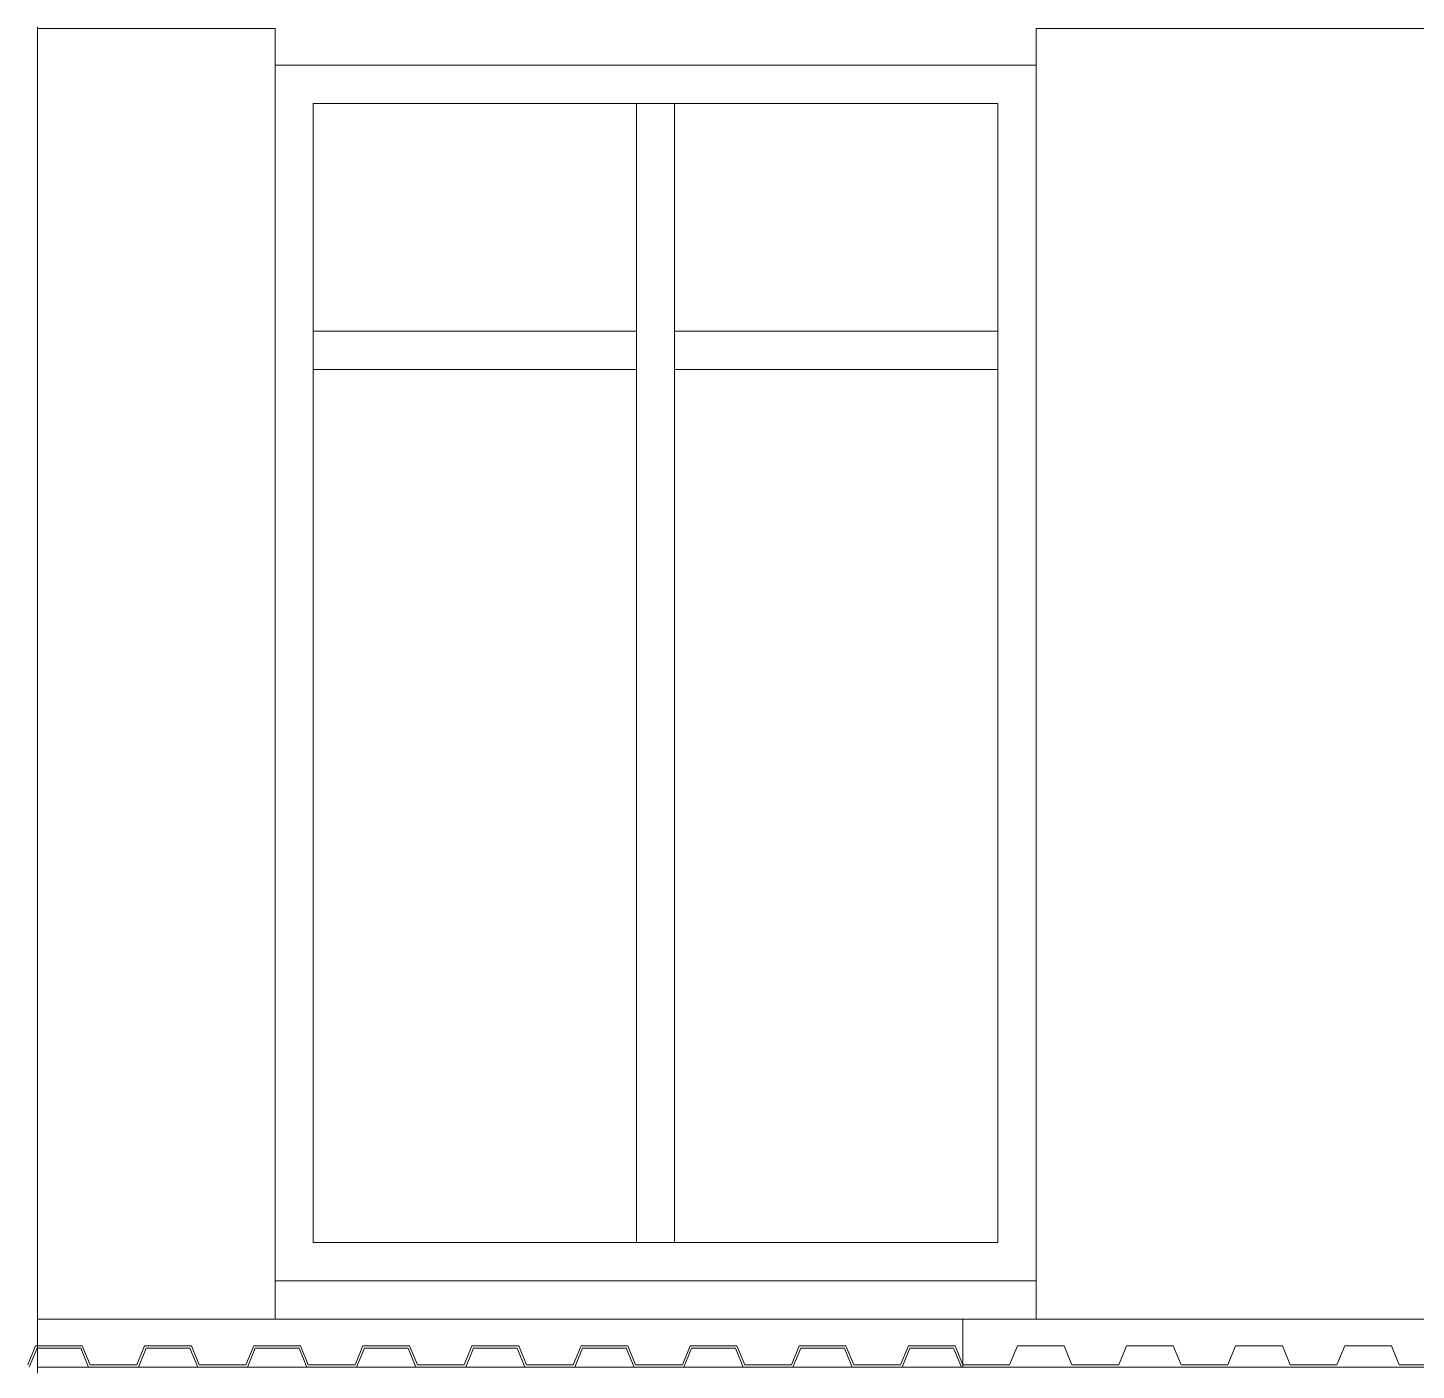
# Model space of a CAD drawing. Header units: metres. Extents: x 78 to 178, y -74 to 157.
# Drawn here: x 102.689 to 106.314, y -55.385 to -51.879 of the extents above; entities that cross this region are included whole.
import ezdxf

# ---------------------------------------------------------------- set-up
doc = ezdxf.new("R2010")
doc.units = ezdxf.units.M
doc.layers.add('01_Fina', color=252, linetype='Continuous', lineweight=15)

msp = doc.modelspace()

# ---------------------------------------------------------------- linework, layer by layer
at = {"layer": '01_Fina'}
for p, q in [((102.71404, -51.88079), (102.71404, -51.87651)), ((103.33482, -51.88079), (102.71404, -51.88079)), ((102.71404, -51.88079), (102.71404, -55.25079)), ((103.33482, -51.97651), (103.33482, -51.88079)), ((106.46354, -51.88079), (105.32131, -51.88079)), ((105.32131, -51.88079), (105.32131, -51.97651)), ((103.33482, -51.97651), (105.32131, -51.97651)), ((103.33482, -55.15079), (103.33482, -51.97651)), ((105.32131, -51.97651), (105.32131, -55.15079)), ((103.43415, -52.67079), (103.43415, -52.07651)), ((103.43415, -52.07651), (104.2784, -52.07651)), ((104.2784, -52.07651), (104.37773, -52.07651)), ((104.2784, -52.07651), (104.2784, -52.67079)), ((104.37773, -52.67079), (104.37773, -52.07651)), ((104.37773, -52.07651), (105.22198, -52.07651)), ((105.22198, -52.07651), (105.22198, -52.67079)), ((104.2784, -52.67079), (103.43415, -52.67079)), ((103.43415, -52.67079), (103.43415, -52.77079)), ((104.2784, -52.67079), (104.2784, -52.77079)), ((105.22198, -52.67079), (104.37773, -52.67079)), ((104.37773, -52.67079), (104.37773, -52.77079)), ((105.22198, -52.67079), (105.22198, -52.77079)), ((104.2784, -52.77079), (103.43415, -52.77079)), ((103.43415, -55.05079), (103.43415, -52.77079)), ((104.2784, -52.77079), (104.2784, -55.05079)), ((105.22198, -52.77079), (104.37773, -52.77079)), ((104.37773, -55.05079), (104.37773, -52.77079)), ((105.22198, -52.77079), (105.22198, -55.05079)), ((104.2784, -55.05079), (103.43415, -55.05079)), ((104.2784, -55.05079), (104.37773, -55.05079)), ((105.22198, -55.05079), (104.37773, -55.05079)), ((105.32131, -55.15079), (103.33482, -55.15079)), ((103.33482, -55.25079), (103.33482, -55.15079)), ((105.32131, -55.15079), (105.32131, -55.25079)), ((102.71404, -55.25079), (103.33482, -55.25079)), ((102.71404, -55.32079), (102.71404, -55.25079)), ((103.33482, -55.25079), (105.13035, -55.25079)), ((105.13035, -55.25079), (105.13035, -55.37079)), ((105.13035, -55.25079), (105.32131, -55.25079)), ((105.13035, -55.25079), (105.13035, -55.37079)), ((105.32131, -55.25079), (106.46354, -55.25079)), ((102.68873, -55.37079), (102.70907, -55.32079)), ((102.70907, -55.32079), (102.71404, -55.32079)), ((102.71404, -55.32079), (102.83116, -55.32079)), ((102.71404, -55.32651), (102.71404, -55.32079)), ((102.8515, -55.37079), (102.83116, -55.32079)), ((102.97358, -55.37079), (102.99393, -55.32079)), ((102.99393, -55.32079), (103.11601, -55.32079)), ((103.11601, -55.32079), (103.13636, -55.37079)), ((103.25844, -55.37079), (103.27879, -55.32079)), ((103.27879, -55.32079), (103.40087, -55.32079)), ((103.40087, -55.32079), (103.42122, -55.37079)), ((103.5433, -55.37079), (103.56364, -55.32079)), ((103.56364, -55.32079), (103.68573, -55.32079)), ((103.68573, -55.32079), (103.70607, -55.37079)), ((103.82815, -55.37079), (103.8485, -55.32079)), ((103.8485, -55.32079), (103.97058, -55.32079)), ((103.97058, -55.32079), (103.99093, -55.37079)), ((104.11301, -55.37079), (104.13336, -55.32079)), ((104.13336, -55.32079), (104.25544, -55.32079)), ((104.25544, -55.32079), (104.27579, -55.37079)), ((104.39787, -55.37079), (104.41821, -55.32079)), ((104.41821, -55.32079), (104.54029, -55.32079)), ((104.54029, -55.32079), (104.56064, -55.37079)), ((104.68272, -55.37079), (104.70307, -55.32079)), ((104.70307, -55.32079), (104.82515, -55.32079)), ((104.82515, -55.32079), (104.8455, -55.37079)), ((104.96758, -55.37079), (104.98793, -55.32079)), ((104.98793, -55.32079), (105.11001, -55.32079)), ((105.11001, -55.32079), (105.13035, -55.37079)), ((105.27278, -55.32079), (105.25244, -55.37079)), ((105.39486, -55.32079), (105.27278, -55.32079)), ((105.41521, -55.37079), (105.39486, -55.32079)), ((105.55764, -55.32079), (105.53729, -55.37079)), ((105.67972, -55.32079), (105.55764, -55.32079)), ((105.70007, -55.37079), (105.67972, -55.32079)), ((105.8425, -55.32079), (105.82215, -55.37079)), ((105.90049, -55.32079), (105.8425, -55.32079)), ((105.96458, -55.32079), (105.90049, -55.32079)), ((105.98492, -55.37079), (105.96458, -55.32079)), ((106.12735, -55.32079), (106.10701, -55.37079)), ((106.24943, -55.32079), (106.12735, -55.32079)), ((106.26978, -55.37079), (106.24943, -55.32079)), ((102.71302, -55.32651), (102.69267, -55.37651)), ((102.71404, -55.32651), (102.71302, -55.32651)), ((102.71404, -55.37651), (102.71404, -55.32651)), ((102.82721, -55.32651), (102.71404, -55.32651)), ((102.84756, -55.37651), (102.82721, -55.32651)), ((102.99787, -55.32651), (102.97753, -55.37651)), ((103.11207, -55.32651), (102.99787, -55.32651)), ((103.13242, -55.37651), (103.11207, -55.32651)), ((103.28273, -55.32651), (103.26238, -55.37651)), ((103.39692, -55.32651), (103.28273, -55.32651)), ((103.41727, -55.37651), (103.39692, -55.32651)), ((103.56759, -55.32651), (103.54724, -55.37651)), ((103.68178, -55.32651), (103.56759, -55.32651)), ((103.70213, -55.37651), (103.68178, -55.32651)), ((103.85244, -55.32651), (103.8321, -55.37651)), ((103.96664, -55.32651), (103.85244, -55.32651)), ((103.98698, -55.37651), (103.96664, -55.32651)), ((104.1373, -55.32651), (104.11695, -55.37651)), ((104.25149, -55.32651), (104.1373, -55.32651)), ((104.27184, -55.37651), (104.25149, -55.32651)), ((104.42216, -55.32651), (104.40181, -55.37651)), ((104.44795, -55.32651), (104.42216, -55.32651)), ((104.53635, -55.32651), (104.44795, -55.32651)), ((104.5567, -55.37651), (104.53635, -55.32651)), ((104.70701, -55.32651), (104.68667, -55.37651)), ((104.82121, -55.32651), (104.70701, -55.32651)), ((104.84155, -55.37651), (104.82121, -55.32651)), ((104.99187, -55.32651), (104.97152, -55.37651)), ((105.10606, -55.32651), (104.99187, -55.32651)), ((105.12641, -55.37651), (105.10606, -55.32651)), ((102.84756, -55.37651), (102.71404, -55.37651)), ((102.71404, -55.37651), (102.71404, -55.39251)), ((102.97753, -55.37651), (102.84756, -55.37651)), ((102.97358, -55.37079), (102.8515, -55.37079)), ((103.13242, -55.37651), (102.97753, -55.37651)), ((103.26238, -55.37651), (103.13242, -55.37651)), ((103.25844, -55.37079), (103.13636, -55.37079)), ((103.41727, -55.37651), (103.26238, -55.37651)), ((103.54724, -55.37651), (103.41727, -55.37651)), ((103.5433, -55.37079), (103.42122, -55.37079)), ((103.70213, -55.37651), (103.54724, -55.37651)), ((103.8321, -55.37651), (103.70213, -55.37651)), ((103.82815, -55.37079), (103.70607, -55.37079)), ((103.98698, -55.37651), (103.8321, -55.37651)), ((104.11695, -55.37651), (103.98698, -55.37651)), ((104.11301, -55.37079), (103.99093, -55.37079)), ((104.27184, -55.37651), (104.11695, -55.37651)), ((104.40181, -55.37651), (104.27184, -55.37651)), ((104.39787, -55.37079), (104.27579, -55.37079)), ((104.5002, -55.37651), (104.40181, -55.37651)), ((104.5567, -55.37651), (104.5002, -55.37651)), ((104.68667, -55.37651), (104.5567, -55.37651)), ((104.68272, -55.37079), (104.56064, -55.37079)), ((104.84155, -55.37651), (104.68667, -55.37651)), ((104.97152, -55.37651), (104.84155, -55.37651)), ((104.96758, -55.37079), (104.8455, -55.37079)), ((105.12641, -55.37651), (104.97152, -55.37651)), ((105.12541, -55.37651), (105.1255, -55.37428)), ((105.13035, -55.37651), (105.12641, -55.37651)), ((105.13035, -55.37079), (105.13035, -55.37651)), ((105.13035, -55.37079), (105.24163, -55.37079)), ((105.25434, -55.37651), (105.13035, -55.37651)), ((105.24163, -55.37079), (105.25244, -55.37079)), ((105.92055, -55.37651), (105.25434, -55.37651)), ((105.41521, -55.37079), (105.53729, -55.37079)), ((105.70007, -55.37079), (105.82215, -55.37079)), ((107.46092, -55.37651), (105.92055, -55.37651)), ((105.98492, -55.37079), (106.10701, -55.37079)), ((106.26978, -55.37079), (106.39186, -55.37079))]:
    msp.add_line(p, q, dxfattribs=at)

doc.saveas('drawing.dxf')
